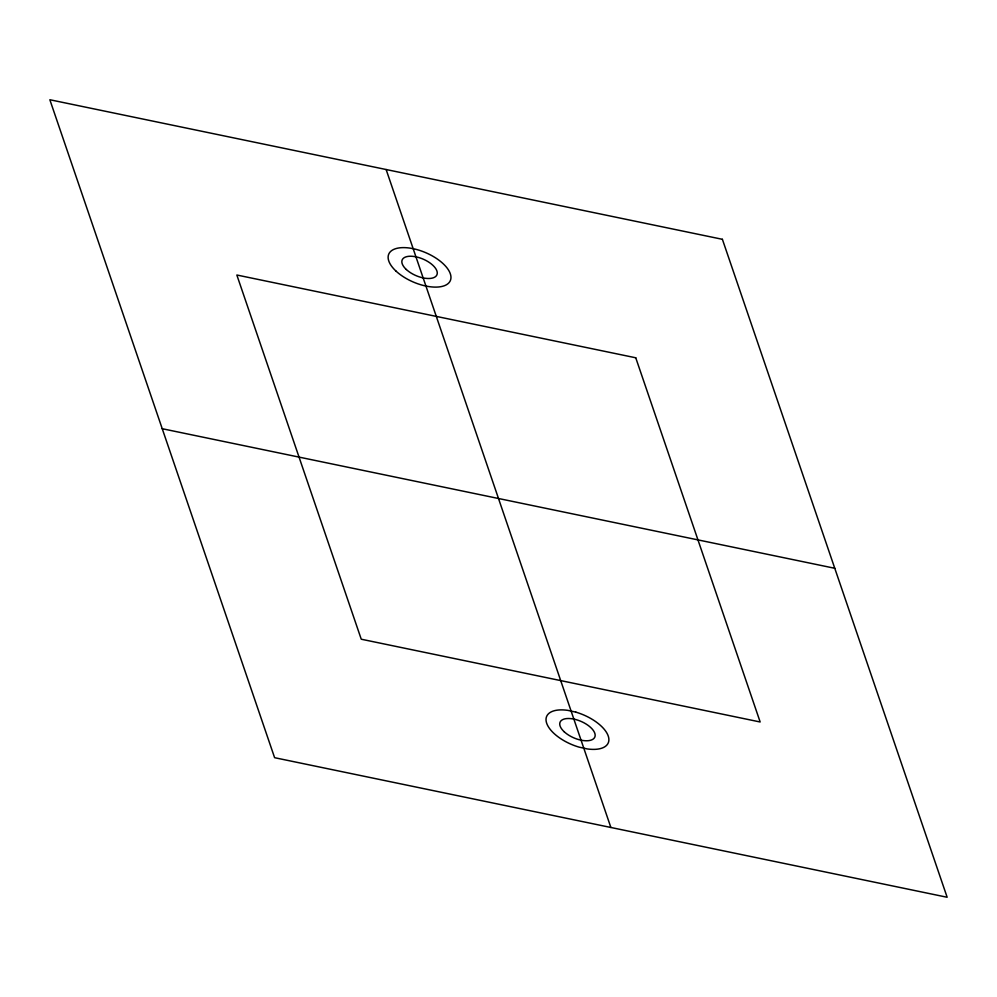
<?xml version="1.0" encoding="UTF-8"?>
<svg xmlns="http://www.w3.org/2000/svg" width="997" height="997" viewBox="0 0 997 997"><rect width="100%" height="100%" fill="white"/><g stroke="black" fill="none" stroke-linecap="round" stroke-linejoin="round"><path stroke-width="1.5" d="M162.224 428.71L834.776 568.29M386.126 169.527L610.874 827.473M722.389 239.305L49.85 99.737L274.611 757.695L947.15 897.263L722.389 239.305M635.75 357.786L236.837 275.01L361.25 639.214L760.163 721.99L635.75 357.786M575.867 712.145L567.792 710.363A33.524 15.94 23.3 0 0 546.543 722.825A33.524 15.94 23.3 0 0 579.045 747.127L587.121 748.909A33.524 15.94 23.3 0 0 608.369 736.447A33.524 15.94 23.3 0 0 575.867 712.145M396.096 271.184A33.524 15.94 23.3 0 0 449.385 282.238A33.524 15.94 23.3 0 0 413.157 248.677A33.524 15.94 23.3 0 0 396.096 271.184M564.227 731.786A18.893 8.985 23.3 0 0 594.274 738.017A18.893 8.985 23.3 0 0 573.861 719.099A18.893 8.985 23.3 0 0 564.227 731.786M406.327 269.514A18.893 8.985 23.3 0 0 436.374 275.758A18.893 8.985 23.3 0 0 415.948 256.827A18.893 8.985 23.3 0 0 406.327 269.514"/></g></svg>
